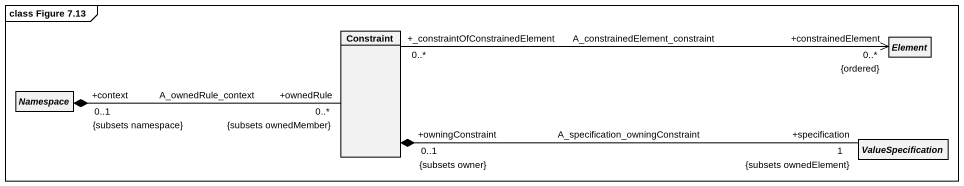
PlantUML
@startuml
mainframe class Figure 7.13
hide circle
hide empty members
class Constraint
abstract class Element
abstract class "Namespace" as Namespace_
abstract class ValueSpecification
Constraint "+_constraintOfConstrainedElement\n0..*" -right-> "+constrainedElement\n0..*\n{ordered}" Element : A_constrainedElement_constraint
Constraint "+owningConstraint\n0..1\n{subsets owner}" *-right- "+specification\n1\n{subsets ownedElement}" ValueSpecification : A_specification_owningConstraint
Namespace_ "+context\n0..1\n{subsets namespace}" *-right- "+ownedRule\n0..*\n{subsets ownedMember}" Constraint : A_ownedRule_context
@enduml
